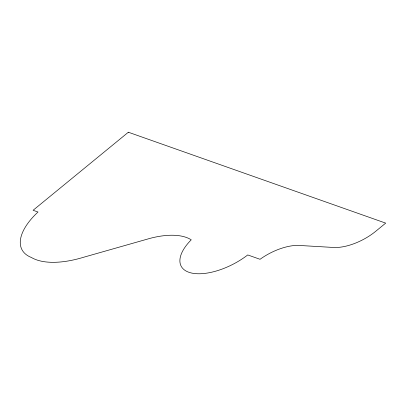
<?xml version="1.0" encoding="UTF-8"?>
<svg xmlns="http://www.w3.org/2000/svg" width="406" height="406" viewBox="0 0 406 406"><rect width="100%" height="100%" fill="white"/><g stroke="black" fill="none" stroke-linecap="round" stroke-linejoin="round"><path stroke-width="0.61" d="M128.357 132.229L33.094 210.278L38.017 212.018A63.387 29.856 -27.7 0 0 31.358 257.46A78.855 37.144 -27.7 0 0 83.276 257.353L150.367 238.271A67.822 31.942 -27.7 0 1 191.241 239.819A47.588 22.416 -27.7 0 0 190.505 272.781A47.588 22.416 -27.7 0 0 247.746 254.943L260.048 259.292A38.631 18.194 -27.7 0 1 301.902 245.61L332.489 247.401A37.895 17.849 -27.7 0 0 375.849 231.187L385.7 223.122L128.357 132.229"/></g></svg>
